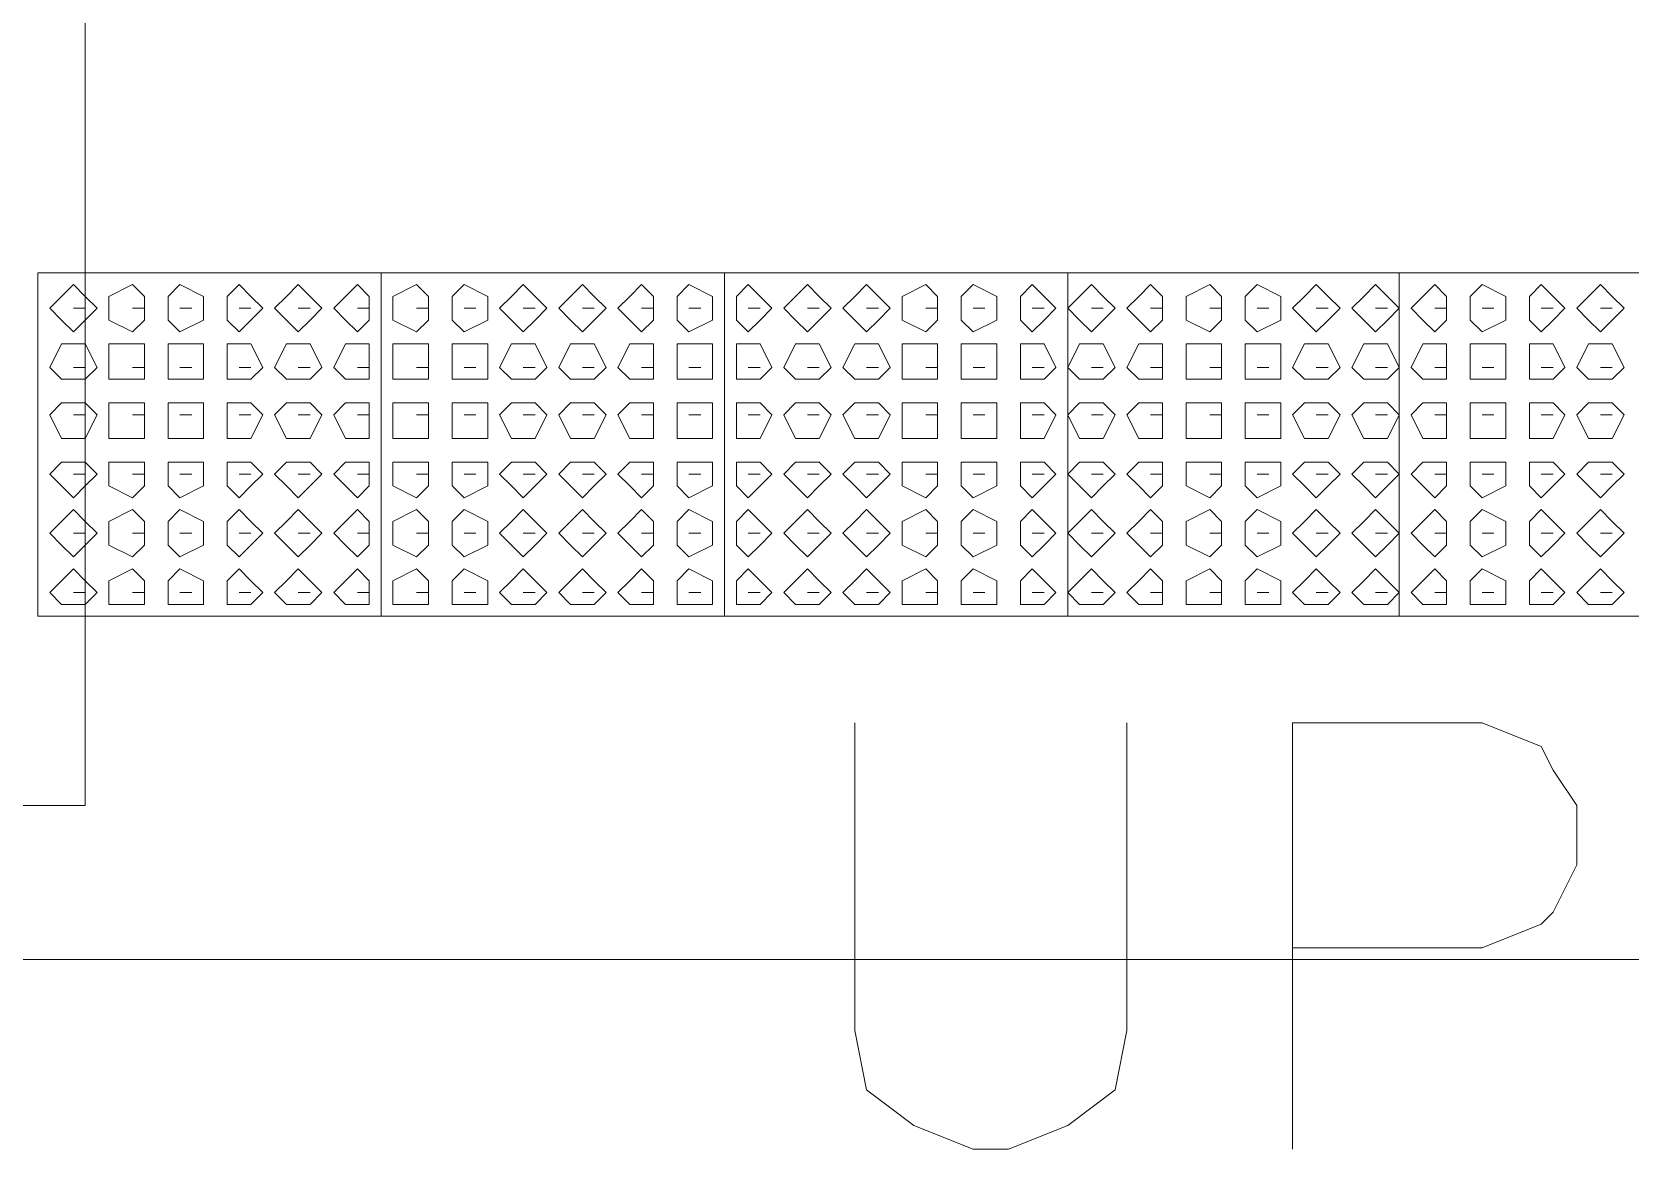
# Model space of a CAD drawing. Header units: millimetres. Extents: x -750 to 104995, y 68 to 66109.
# Drawn here: x 68102 to 69512, y 30425 to 31411 of the extents above; entities that cross this region are included whole.
import ezdxf

# ---------------------------------------------------------------- set-up
doc = ezdxf.new("R2010")
doc.units = ezdxf.units.MM
doc.layers.add('PDF_형상', color=7, linetype='Continuous')

msp = doc.modelspace()

# ---------------------------------------------------------------- linework, layer by layer
at = {"layer": 'PDF_형상', "lineweight": 5}
for points in [[(67845.7, 35054.6), (68148.7, 35054.6), (68148.7, 30728.3), (67845.7, 30728.3)], [(68159.2, 31167.2), (68148.7, 31177.6), (68138.3, 31188.1), (68127.8, 31177.6), (68117.4, 31167.2), (68127.8, 31156.7), (68138.3, 31146.3), (68148.7, 31156.7)], [(68201, 31167.2), (68201, 31177.6), (68190.5, 31188.1), (68169.6, 31177.6), (68169.6, 31167.2), (68169.6, 31156.7), (68190.5, 31146.3), (68201, 31156.7)], [(68253.2, 31167.2), (68253.2, 31177.6), (68232.3, 31188.1), (68221.9, 31177.6), (68221.9, 31167.2), (68221.9, 31156.7), (68232.3, 31146.3), (68253.2, 31156.7)], [(68305.5, 31167.2), (68295, 31177.6), (68284.6, 31188.1), (68274.1, 31177.6), (68274.1, 31167.2), (68274.1, 31156.7), (68284.6, 31146.3), (68295, 31156.7)], [(68357.7, 31167.2), (68347.3, 31177.6), (68336.8, 31188.1), (68326.4, 31177.6), (68315.9, 31167.2), (68326.4, 31156.7), (68336.8, 31146.3), (68347.3, 31156.7)], [(68399.5, 31167.2), (68399.5, 31177.6), (68389.1, 31188.1), (68378.6, 31177.6), (68368.2, 31167.2), (68378.6, 31156.7), (68389.1, 31146.3), (68399.5, 31156.7)], [(68451.8, 31167.2), (68451.8, 31177.6), (68441.3, 31188.1), (68420.4, 31177.6), (68420.4, 31167.2), (68420.4, 31156.7), (68441.3, 31146.3), (68451.8, 31156.7)], [(68504, 31167.2), (68504, 31177.6), (68483.1, 31188.1), (68472.7, 31177.6), (68472.7, 31167.2), (68472.7, 31156.7), (68483.1, 31146.3), (68504, 31156.7)], [(68556.3, 31167.2), (68545.8, 31177.6), (68535.4, 31188.1), (68524.9, 31177.6), (68514.5, 31167.2), (68524.9, 31156.7), (68535.4, 31146.3), (68545.8, 31156.7)], [(68608.5, 31167.2), (68598.1, 31177.6), (68587.6, 31188.1), (68577.2, 31177.6), (68566.7, 31167.2), (68577.2, 31156.7), (68587.6, 31146.3), (68598.1, 31156.7)], [(68650.3, 31167.2), (68650.3, 31177.6), (68639.9, 31188.1), (68629.4, 31177.6), (68619, 31167.2), (68629.4, 31156.7), (68639.9, 31146.3), (68650.3, 31156.7)], [(68702.6, 31167.2), (68702.6, 31177.6), (68681.7, 31188.1), (68671.2, 31177.6), (68671.2, 31167.2), (68671.2, 31156.7), (68681.7, 31146.3), (68702.6, 31156.7)], [(68754.8, 31167.2), (68744.4, 31177.6), (68733.9, 31188.1), (68723.5, 31177.6), (68723.5, 31167.2), (68723.5, 31156.7), (68733.9, 31146.3), (68744.4, 31156.7)], [(68807.1, 31167.2), (68796.6, 31177.6), (68786.2, 31188.1), (68775.7, 31177.6), (68765.3, 31167.2), (68775.7, 31156.7), (68786.2, 31146.3), (68796.6, 31156.7)], [(68859.3, 31167.2), (68848.9, 31177.6), (68838.4, 31188.1), (68828, 31177.6), (68817.5, 31167.2), (68828, 31156.7), (68838.4, 31146.3), (68848.9, 31156.7)], [(68901.1, 31167.2), (68901.1, 31177.6), (68890.7, 31188.1), (68869.8, 31177.6), (68869.8, 31167.2), (68869.8, 31156.7), (68890.7, 31146.3), (68901.1, 31156.7)], [(68953.4, 31167.2), (68953.4, 31177.6), (68932.5, 31188.1), (68922, 31177.6), (68922, 31167.2), (68922, 31156.7), (68932.5, 31146.3), (68953.4, 31156.7)], [(69005.6, 31167.2), (68995.2, 31177.6), (68984.7, 31188.1), (68974.3, 31177.6), (68974.3, 31167.2), (68974.3, 31156.7), (68984.7, 31146.3), (68995.2, 31156.7)], [(69057.9, 31167.2), (69047.4, 31177.6), (69037, 31188.1), (69026.5, 31177.6), (69016.1, 31167.2), (69026.5, 31156.7), (69037, 31146.3), (69047.4, 31156.7)], [(69099.7, 31167.2), (69099.7, 31177.6), (69089.2, 31188.1), (69078.8, 31177.6), (69068.3, 31167.2), (69078.8, 31156.7), (69089.2, 31146.3), (69099.7, 31156.7)], [(69151.9, 31167.2), (69151.9, 31177.6), (69141.5, 31188.1), (69120.6, 31177.6), (69120.6, 31167.2), (69120.6, 31156.7), (69141.5, 31146.3), (69151.9, 31156.7)], [(69204.2, 31167.2), (69204.2, 31177.6), (69183.3, 31188.1), (69172.8, 31177.6), (69172.8, 31167.2), (69172.8, 31156.7), (69183.3, 31146.3), (69204.2, 31156.7)], [(69256.4, 31167.2), (69246, 31177.6), (69235.5, 31188.1), (69225.1, 31177.6), (69214.6, 31167.2), (69225.1, 31156.7), (69235.5, 31146.3), (69246, 31156.7)], [(69308.7, 31167.2), (69298.2, 31177.6), (69287.8, 31188.1), (69277.3, 31177.6), (69266.9, 31167.2), (69277.3, 31156.7), (69287.8, 31146.3), (69298.2, 31156.7)], [(69350.5, 31167.2), (69350.5, 31177.6), (69340, 31188.1), (69329.6, 31177.6), (69319.1, 31167.2), (69329.6, 31156.7), (69340, 31146.3), (69350.5, 31156.7)], [(69402.7, 31167.2), (69402.7, 31177.6), (69381.8, 31188.1), (69371.4, 31177.6), (69371.4, 31167.2), (69371.4, 31156.7), (69381.8, 31146.3), (69402.7, 31156.7)], [(69455, 31167.2), (69444.5, 31177.6), (69434.1, 31188.1), (69423.6, 31177.6), (69423.6, 31167.2), (69423.6, 31156.7), (69434.1, 31146.3), (69444.5, 31156.7)], [(69507.2, 31167.2), (69496.8, 31177.6), (69486.3, 31188.1), (69475.9, 31177.6), (69465.4, 31167.2), (69475.9, 31156.7), (69486.3, 31146.3), (69496.8, 31156.7)], [(68159.2, 31114.9), (68148.7, 31135.8), (68138.3, 31135.8), (68127.8, 31135.8), (68117.4, 31114.9), (68127.8, 31104.5), (68138.3, 31104.5), (68148.7, 31104.5)], [(68201, 31114.9), (68201, 31135.8), (68190.5, 31135.8), (68169.6, 31135.8), (68169.6, 31114.9), (68169.6, 31104.5), (68190.5, 31104.5), (68201, 31104.5)], [(68253.2, 31114.9), (68253.2, 31135.8), (68232.3, 31135.8), (68221.9, 31135.8), (68221.9, 31114.9), (68221.9, 31104.5), (68232.3, 31104.5), (68253.2, 31104.5)], [(68305.5, 31114.9), (68295, 31135.8), (68284.6, 31135.8), (68274.1, 31135.8), (68274.1, 31114.9), (68274.1, 31104.5), (68284.6, 31104.5), (68295, 31104.5)], [(68357.7, 31114.9), (68347.3, 31135.8), (68336.8, 31135.8), (68326.4, 31135.8), (68315.9, 31114.9), (68326.4, 31104.5), (68336.8, 31104.5), (68347.3, 31104.5)], [(68399.5, 31114.9), (68399.5, 31135.8), (68389.1, 31135.8), (68378.6, 31135.8), (68368.2, 31114.9), (68378.6, 31104.5), (68389.1, 31104.5), (68399.5, 31104.5)], [(68451.8, 31114.9), (68451.8, 31135.8), (68441.3, 31135.8), (68420.4, 31135.8), (68420.4, 31114.9), (68420.4, 31104.5), (68441.3, 31104.5), (68451.8, 31104.5)], [(68504, 31114.9), (68504, 31135.8), (68483.1, 31135.8), (68472.7, 31135.8), (68472.7, 31114.9), (68472.7, 31104.5), (68483.1, 31104.5), (68504, 31104.5)], [(68556.3, 31114.9), (68545.8, 31135.8), (68535.4, 31135.8), (68524.9, 31135.8), (68514.5, 31114.9), (68524.9, 31104.5), (68535.4, 31104.5), (68545.8, 31104.5)], [(68608.5, 31114.9), (68598.1, 31135.8), (68587.6, 31135.8), (68577.2, 31135.8), (68566.7, 31114.9), (68577.2, 31104.5), (68587.6, 31104.5), (68598.1, 31104.5)], [(68650.3, 31114.9), (68650.3, 31135.8), (68639.9, 31135.8), (68629.4, 31135.8), (68619, 31114.9), (68629.4, 31104.5), (68639.9, 31104.5), (68650.3, 31104.5)], [(68702.6, 31114.9), (68702.6, 31135.8), (68681.7, 31135.8), (68671.2, 31135.8), (68671.2, 31114.9), (68671.2, 31104.5), (68681.7, 31104.5), (68702.6, 31104.5)], [(68754.8, 31114.9), (68744.4, 31135.8), (68733.9, 31135.8), (68723.5, 31135.8), (68723.5, 31114.9), (68723.5, 31104.5), (68733.9, 31104.5), (68744.4, 31104.5)], [(68807.1, 31114.9), (68796.6, 31135.8), (68786.2, 31135.8), (68775.7, 31135.8), (68765.3, 31114.9), (68775.7, 31104.5), (68786.2, 31104.5), (68796.6, 31104.5)], [(68859.3, 31114.9), (68848.9, 31135.8), (68838.4, 31135.8), (68828, 31135.8), (68817.5, 31114.9), (68828, 31104.5), (68838.4, 31104.5), (68848.9, 31104.5)], [(68901.1, 31114.9), (68901.1, 31135.8), (68890.7, 31135.8), (68869.8, 31135.8), (68869.8, 31114.9), (68869.8, 31104.5), (68890.7, 31104.5), (68901.1, 31104.5)], [(68953.4, 31114.9), (68953.4, 31135.8), (68932.5, 31135.8), (68922, 31135.8), (68922, 31114.9), (68922, 31104.5), (68932.5, 31104.5), (68953.4, 31104.5)], [(69005.6, 31114.9), (68995.2, 31135.8), (68984.7, 31135.8), (68974.3, 31135.8), (68974.3, 31114.9), (68974.3, 31104.5), (68984.7, 31104.5), (68995.2, 31104.5)], [(69057.9, 31114.9), (69047.4, 31135.8), (69037, 31135.8), (69026.5, 31135.8), (69016.1, 31114.9), (69026.5, 31104.5), (69037, 31104.5), (69047.4, 31104.5)], [(69099.7, 31114.9), (69099.7, 31135.8), (69089.2, 31135.8), (69078.8, 31135.8), (69068.3, 31114.9), (69078.8, 31104.5), (69089.2, 31104.5), (69099.7, 31104.5)], [(69151.9, 31114.9), (69151.9, 31135.8), (69141.5, 31135.8), (69120.6, 31135.8), (69120.6, 31114.9), (69120.6, 31104.5), (69141.5, 31104.5), (69151.9, 31104.5)], [(69204.2, 31114.9), (69204.2, 31135.8), (69183.3, 31135.8), (69172.8, 31135.8), (69172.8, 31114.9), (69172.8, 31104.5), (69183.3, 31104.5), (69204.2, 31104.5)], [(69256.4, 31114.9), (69246, 31135.8), (69235.5, 31135.8), (69225.1, 31135.8), (69214.6, 31114.9), (69225.1, 31104.5), (69235.5, 31104.5), (69246, 31104.5)], [(69308.7, 31114.9), (69298.2, 31135.8), (69287.8, 31135.8), (69277.3, 31135.8), (69266.9, 31114.9), (69277.3, 31104.5), (69287.8, 31104.5), (69298.2, 31104.5)], [(69350.5, 31114.9), (69350.5, 31135.8), (69340, 31135.8), (69329.6, 31135.8), (69319.1, 31114.9), (69329.6, 31104.5), (69340, 31104.5), (69350.5, 31104.5)], [(69402.7, 31114.9), (69402.7, 31135.8), (69381.8, 31135.8), (69371.4, 31135.8), (69371.4, 31114.9), (69371.4, 31104.5), (69381.8, 31104.5), (69402.7, 31104.5)], [(69455, 31114.9), (69444.5, 31135.8), (69434.1, 31135.8), (69423.6, 31135.8), (69423.6, 31114.9), (69423.6, 31104.5), (69434.1, 31104.5), (69444.5, 31104.5)], [(69507.2, 31114.9), (69496.8, 31135.8), (69486.3, 31135.8), (69475.9, 31135.8), (69465.4, 31114.9), (69475.9, 31104.5), (69486.3, 31104.5), (69496.8, 31104.5)], [(68159.2, 31073.1), (68148.7, 31083.6), (68138.3, 31083.6), (68127.8, 31083.6), (68117.4, 31073.1), (68127.8, 31052.2), (68138.3, 31052.2), (68148.7, 31052.2)], [(68201, 31073.1), (68201, 31083.6), (68190.5, 31083.6), (68169.6, 31083.6), (68169.6, 31073.1), (68169.6, 31052.2), (68190.5, 31052.2), (68201, 31052.2)], [(68253.2, 31073.1), (68253.2, 31083.6), (68232.3, 31083.6), (68221.9, 31083.6), (68221.9, 31073.1), (68221.9, 31052.2), (68232.3, 31052.2), (68253.2, 31052.2)], [(68305.5, 31073.1), (68295, 31083.6), (68284.6, 31083.6), (68274.1, 31083.6), (68274.1, 31073.1), (68274.1, 31052.2), (68284.6, 31052.2), (68295, 31052.2)], [(68357.7, 31073.1), (68347.3, 31083.6), (68336.8, 31083.6), (68326.4, 31083.6), (68315.9, 31073.1), (68326.4, 31052.2), (68336.8, 31052.2), (68347.3, 31052.2)], [(68399.5, 31073.1), (68399.5, 31083.6), (68389.1, 31083.6), (68378.6, 31083.6), (68368.2, 31073.1), (68378.6, 31052.2), (68389.1, 31052.2), (68399.5, 31052.2)], [(68451.8, 31073.1), (68451.8, 31083.6), (68441.3, 31083.6), (68420.4, 31083.6), (68420.4, 31073.1), (68420.4, 31052.2), (68441.3, 31052.2), (68451.8, 31052.2)], [(68504, 31073.1), (68504, 31083.6), (68483.1, 31083.6), (68472.7, 31083.6), (68472.7, 31073.1), (68472.7, 31052.2), (68483.1, 31052.2), (68504, 31052.2)], [(68556.3, 31073.1), (68545.8, 31083.6), (68535.4, 31083.6), (68524.9, 31083.6), (68514.5, 31073.1), (68524.9, 31052.2), (68535.4, 31052.2), (68545.8, 31052.2)], [(68608.5, 31073.1), (68598.1, 31083.6), (68587.6, 31083.6), (68577.2, 31083.6), (68566.7, 31073.1), (68577.2, 31052.2), (68587.6, 31052.2), (68598.1, 31052.2)], [(68650.3, 31073.1), (68650.3, 31083.6), (68639.9, 31083.6), (68629.4, 31083.6), (68619, 31073.1), (68629.4, 31052.2), (68639.9, 31052.2), (68650.3, 31052.2)], [(68702.6, 31073.1), (68702.6, 31083.6), (68681.7, 31083.6), (68671.2, 31083.6), (68671.2, 31073.1), (68671.2, 31052.2), (68681.7, 31052.2), (68702.6, 31052.2)], [(68754.8, 31073.1), (68744.4, 31083.6), (68733.9, 31083.6), (68723.5, 31083.6), (68723.5, 31073.1), (68723.5, 31052.2), (68733.9, 31052.2), (68744.4, 31052.2)], [(68807.1, 31073.1), (68796.6, 31083.6), (68786.2, 31083.6), (68775.7, 31083.6), (68765.3, 31073.1), (68775.7, 31052.2), (68786.2, 31052.2), (68796.6, 31052.2)], [(68859.3, 31073.1), (68848.9, 31083.6), (68838.4, 31083.6), (68828, 31083.6), (68817.5, 31073.1), (68828, 31052.2), (68838.4, 31052.2), (68848.9, 31052.2)], [(68901.1, 31073.1), (68901.1, 31083.6), (68890.7, 31083.6), (68869.8, 31083.6), (68869.8, 31073.1), (68869.8, 31052.2), (68890.7, 31052.2), (68901.1, 31052.2)], [(68953.4, 31073.1), (68953.4, 31083.6), (68932.5, 31083.6), (68922, 31083.6), (68922, 31073.1), (68922, 31052.2), (68932.5, 31052.2), (68953.4, 31052.2)], [(69005.6, 31073.1), (68995.2, 31083.6), (68984.7, 31083.6), (68974.3, 31083.6), (68974.3, 31073.1), (68974.3, 31052.2), (68984.7, 31052.2), (68995.2, 31052.2)], [(69057.9, 31073.1), (69047.4, 31083.6), (69037, 31083.6), (69026.5, 31083.6), (69016.1, 31073.1), (69026.5, 31052.2), (69037, 31052.2), (69047.4, 31052.2)], [(69099.7, 31073.1), (69099.7, 31083.6), (69089.2, 31083.6), (69078.8, 31083.6), (69068.3, 31073.1), (69078.8, 31052.2), (69089.2, 31052.2), (69099.7, 31052.2)], [(69151.9, 31073.1), (69151.9, 31083.6), (69141.5, 31083.6), (69120.6, 31083.6), (69120.6, 31073.1), (69120.6, 31052.2), (69141.5, 31052.2), (69151.9, 31052.2)], [(69204.2, 31073.1), (69204.2, 31083.6), (69183.3, 31083.6), (69172.8, 31083.6), (69172.8, 31073.1), (69172.8, 31052.2), (69183.3, 31052.2), (69204.2, 31052.2)], [(69256.4, 31073.1), (69246, 31083.6), (69235.5, 31083.6), (69225.1, 31083.6), (69214.6, 31073.1), (69225.1, 31052.2), (69235.5, 31052.2), (69246, 31052.2)], [(69308.7, 31073.1), (69298.2, 31083.6), (69287.8, 31083.6), (69277.3, 31083.6), (69266.9, 31073.1), (69277.3, 31052.2), (69287.8, 31052.2), (69298.2, 31052.2)], [(69350.5, 31073.1), (69350.5, 31083.6), (69340, 31083.6), (69329.6, 31083.6), (69319.1, 31073.1), (69329.6, 31052.2), (69340, 31052.2), (69350.5, 31052.2)], [(69402.7, 31073.1), (69402.7, 31083.6), (69381.8, 31083.6), (69371.4, 31083.6), (69371.4, 31073.1), (69371.4, 31052.2), (69381.8, 31052.2), (69402.7, 31052.2)], [(69455, 31073.1), (69444.5, 31083.6), (69434.1, 31083.6), (69423.6, 31083.6), (69423.6, 31073.1), (69423.6, 31052.2), (69434.1, 31052.2), (69444.5, 31052.2)], [(69507.2, 31073.1), (69496.8, 31083.6), (69486.3, 31083.6), (69475.9, 31083.6), (69465.4, 31073.1), (69475.9, 31052.2), (69486.3, 31052.2), (69496.8, 31052.2)], [(68159.2, 31020.9), (68148.7, 31031.3), (68138.3, 31031.3), (68127.8, 31031.3), (68117.4, 31020.9), (68127.8, 31010.4), (68138.3, 31000), (68148.7, 31010.4)], [(68201, 31020.9), (68201, 31031.3), (68190.5, 31031.3), (68169.6, 31031.3), (68169.6, 31020.9), (68169.6, 31010.4), (68190.5, 31000), (68201, 31010.4)], [(68253.2, 31020.9), (68253.2, 31031.3), (68232.3, 31031.3), (68221.9, 31031.3), (68221.9, 31020.9), (68221.9, 31010.4), (68232.3, 31000), (68253.2, 31010.4)], [(68305.5, 31020.9), (68295, 31031.3), (68284.6, 31031.3), (68274.1, 31031.3), (68274.1, 31020.9), (68274.1, 31010.4), (68284.6, 31000), (68295, 31010.4)], [(68357.7, 31020.9), (68347.3, 31031.3), (68336.8, 31031.3), (68326.4, 31031.3), (68315.9, 31020.9), (68326.4, 31010.4), (68336.8, 31000), (68347.3, 31010.4)], [(68399.5, 31020.9), (68399.5, 31031.3), (68389.1, 31031.3), (68378.6, 31031.3), (68368.2, 31020.9), (68378.6, 31010.4), (68389.1, 31000), (68399.5, 31010.4)], [(68451.8, 31020.9), (68451.8, 31031.3), (68441.3, 31031.3), (68420.4, 31031.3), (68420.4, 31020.9), (68420.4, 31010.4), (68441.3, 31000), (68451.8, 31010.4)], [(68504, 31020.9), (68504, 31031.3), (68483.1, 31031.3), (68472.7, 31031.3), (68472.7, 31020.9), (68472.7, 31010.4), (68483.1, 31000), (68504, 31010.4)], [(68556.3, 31020.9), (68545.8, 31031.3), (68535.4, 31031.3), (68524.9, 31031.3), (68514.5, 31020.9), (68524.9, 31010.4), (68535.4, 31000), (68545.8, 31010.4)], [(68608.5, 31020.9), (68598.1, 31031.3), (68587.6, 31031.3), (68577.2, 31031.3), (68566.7, 31020.9), (68577.2, 31010.4), (68587.6, 31000), (68598.1, 31010.4)], [(68650.3, 31020.9), (68650.3, 31031.3), (68639.9, 31031.3), (68629.4, 31031.3), (68619, 31020.9), (68629.4, 31010.4), (68639.9, 31000), (68650.3, 31010.4)], [(68702.6, 31020.9), (68702.6, 31031.3), (68681.7, 31031.3), (68671.2, 31031.3), (68671.2, 31020.9), (68671.2, 31010.4), (68681.7, 31000), (68702.6, 31010.4)], [(68754.8, 31020.9), (68744.4, 31031.3), (68733.9, 31031.3), (68723.5, 31031.3), (68723.5, 31020.9), (68723.5, 31010.4), (68733.9, 31000), (68744.4, 31010.4)], [(68807.1, 31020.9), (68796.6, 31031.3), (68786.2, 31031.3), (68775.7, 31031.3), (68765.3, 31020.9), (68775.7, 31010.4), (68786.2, 31000), (68796.6, 31010.4)], [(68859.3, 31020.9), (68848.9, 31031.3), (68838.4, 31031.3), (68828, 31031.3), (68817.5, 31020.9), (68828, 31010.4), (68838.4, 31000), (68848.9, 31010.4)], [(68901.1, 31020.9), (68901.1, 31031.3), (68890.7, 31031.3), (68869.8, 31031.3), (68869.8, 31020.9), (68869.8, 31010.4), (68890.7, 31000), (68901.1, 31010.4)], [(68953.4, 31020.9), (68953.4, 31031.3), (68932.5, 31031.3), (68922, 31031.3), (68922, 31020.9), (68922, 31010.4), (68932.5, 31000), (68953.4, 31010.4)], [(69005.6, 31020.9), (68995.2, 31031.3), (68984.7, 31031.3), (68974.3, 31031.3), (68974.3, 31020.9), (68974.3, 31010.4), (68984.7, 31000), (68995.2, 31010.4)], [(69057.9, 31020.9), (69047.4, 31031.3), (69037, 31031.3), (69026.5, 31031.3), (69016.1, 31020.9), (69026.5, 31010.4), (69037, 31000), (69047.4, 31010.4)], [(69099.7, 31020.9), (69099.7, 31031.3), (69089.2, 31031.3), (69078.8, 31031.3), (69068.3, 31020.9), (69078.8, 31010.4), (69089.2, 31000), (69099.7, 31010.4)], [(69151.9, 31020.9), (69151.9, 31031.3), (69141.5, 31031.3), (69120.6, 31031.3), (69120.6, 31020.9), (69120.6, 31010.4), (69141.5, 31000), (69151.9, 31010.4)], [(69204.2, 31020.9), (69204.2, 31031.3), (69183.3, 31031.3), (69172.8, 31031.3), (69172.8, 31020.9), (69172.8, 31010.4), (69183.3, 31000), (69204.2, 31010.4)], [(69256.4, 31020.9), (69246, 31031.3), (69235.5, 31031.3), (69225.1, 31031.3), (69214.6, 31020.9), (69225.1, 31010.4), (69235.5, 31000), (69246, 31010.4)], [(69308.7, 31020.9), (69298.2, 31031.3), (69287.8, 31031.3), (69277.3, 31031.3), (69266.9, 31020.9), (69277.3, 31010.4), (69287.8, 31000), (69298.2, 31010.4)], [(69350.5, 31020.9), (69350.5, 31031.3), (69340, 31031.3), (69329.6, 31031.3), (69319.1, 31020.9), (69329.6, 31010.4), (69340, 31000), (69350.5, 31010.4)], [(69402.7, 31020.9), (69402.7, 31031.3), (69381.8, 31031.3), (69371.4, 31031.3), (69371.4, 31020.9), (69371.4, 31010.4), (69381.8, 31000), (69402.7, 31010.4)], [(69455, 31020.9), (69444.5, 31031.3), (69434.1, 31031.3), (69423.6, 31031.3), (69423.6, 31020.9), (69423.6, 31010.4), (69434.1, 31000), (69444.5, 31010.4)], [(69507.2, 31020.9), (69496.8, 31031.3), (69486.3, 31031.3), (69475.9, 31031.3), (69465.4, 31020.9), (69475.9, 31010.4), (69486.3, 31000), (69496.8, 31010.4)], [(68159.2, 30968.6), (68148.7, 30979.1), (68138.3, 30989.5), (68127.8, 30979.1), (68117.4, 30968.6), (68127.8, 30958.2), (68138.3, 30947.7), (68148.7, 30958.2)], [(68201, 30968.6), (68201, 30979.1), (68190.5, 30989.5), (68169.6, 30979.1), (68169.6, 30968.6), (68169.6, 30958.2), (68190.5, 30947.7), (68201, 30958.2)], [(68253.2, 30968.6), (68253.2, 30979.1), (68232.3, 30989.5), (68221.9, 30979.1), (68221.9, 30968.6), (68221.9, 30958.2), (68232.3, 30947.7), (68253.2, 30958.2)], [(68305.5, 30968.6), (68295, 30979.1), (68284.6, 30989.5), (68274.1, 30979.1), (68274.1, 30968.6), (68274.1, 30958.2), (68284.6, 30947.7), (68295, 30958.2)], [(68357.7, 30968.6), (68347.3, 30979.1), (68336.8, 30989.5), (68326.4, 30979.1), (68315.9, 30968.6), (68326.4, 30958.2), (68336.8, 30947.7), (68347.3, 30958.2)], [(68399.5, 30968.6), (68399.5, 30979.1), (68389.1, 30989.5), (68378.6, 30979.1), (68368.2, 30968.6), (68378.6, 30958.2), (68389.1, 30947.7), (68399.5, 30958.2)], [(68451.8, 30968.6), (68451.8, 30979.1), (68441.3, 30989.5), (68420.4, 30979.1), (68420.4, 30968.6), (68420.4, 30958.2), (68441.3, 30947.7), (68451.8, 30958.2)], [(68504, 30968.6), (68504, 30979.1), (68483.1, 30989.5), (68472.7, 30979.1), (68472.7, 30968.6), (68472.7, 30958.2), (68483.1, 30947.7), (68504, 30958.2)], [(68556.3, 30968.6), (68545.8, 30979.1), (68535.4, 30989.5), (68524.9, 30979.1), (68514.5, 30968.6), (68524.9, 30958.2), (68535.4, 30947.7), (68545.8, 30958.2)], [(68608.5, 30968.6), (68598.1, 30979.1), (68587.6, 30989.5), (68577.2, 30979.1), (68566.7, 30968.6), (68577.2, 30958.2), (68587.6, 30947.7), (68598.1, 30958.2)], [(68650.3, 30968.6), (68650.3, 30979.1), (68639.9, 30989.5), (68629.4, 30979.1), (68619, 30968.6), (68629.4, 30958.2), (68639.9, 30947.7), (68650.3, 30958.2)], [(68702.6, 30968.6), (68702.6, 30979.1), (68681.7, 30989.5), (68671.2, 30979.1), (68671.2, 30968.6), (68671.2, 30958.2), (68681.7, 30947.7), (68702.6, 30958.2)], [(68754.8, 30968.6), (68744.4, 30979.1), (68733.9, 30989.5), (68723.5, 30979.1), (68723.5, 30968.6), (68723.5, 30958.2), (68733.9, 30947.7), (68744.4, 30958.2)], [(68807.1, 30968.6), (68796.6, 30979.1), (68786.2, 30989.5), (68775.7, 30979.1), (68765.3, 30968.6), (68775.7, 30958.2), (68786.2, 30947.7), (68796.6, 30958.2)], [(68859.3, 30968.6), (68848.9, 30979.1), (68838.4, 30989.5), (68828, 30979.1), (68817.5, 30968.6), (68828, 30958.2), (68838.4, 30947.7), (68848.9, 30958.2)], [(68901.1, 30968.6), (68901.1, 30979.1), (68890.7, 30989.5), (68869.8, 30979.1), (68869.8, 30968.6), (68869.8, 30958.2), (68890.7, 30947.7), (68901.1, 30958.2)], [(68953.4, 30968.6), (68953.4, 30979.1), (68932.5, 30989.5), (68922, 30979.1), (68922, 30968.6), (68922, 30958.2), (68932.5, 30947.7), (68953.4, 30958.2)], [(69005.6, 30968.6), (68995.2, 30979.1), (68984.7, 30989.5), (68974.3, 30979.1), (68974.3, 30968.6), (68974.3, 30958.2), (68984.7, 30947.7), (68995.2, 30958.2)], [(69057.9, 30968.6), (69047.4, 30979.1), (69037, 30989.5), (69026.5, 30979.1), (69016.1, 30968.6), (69026.5, 30958.2), (69037, 30947.7), (69047.4, 30958.2)], [(69099.7, 30968.6), (69099.7, 30979.1), (69089.2, 30989.5), (69078.8, 30979.1), (69068.3, 30968.6), (69078.8, 30958.2), (69089.2, 30947.7), (69099.7, 30958.2)], [(69151.9, 30968.6), (69151.9, 30979.1), (69141.5, 30989.5), (69120.6, 30979.1), (69120.6, 30968.6), (69120.6, 30958.2), (69141.5, 30947.7), (69151.9, 30958.2)], [(69204.2, 30968.6), (69204.2, 30979.1), (69183.3, 30989.5), (69172.8, 30979.1), (69172.8, 30968.6), (69172.8, 30958.2), (69183.3, 30947.7), (69204.2, 30958.2)], [(69256.4, 30968.6), (69246, 30979.1), (69235.5, 30989.5), (69225.1, 30979.1), (69214.6, 30968.6), (69225.1, 30958.2), (69235.5, 30947.7), (69246, 30958.2)], [(69308.7, 30968.6), (69298.2, 30979.1), (69287.8, 30989.5), (69277.3, 30979.1), (69266.9, 30968.6), (69277.3, 30958.2), (69287.8, 30947.7), (69298.2, 30958.2)], [(69350.5, 30968.6), (69350.5, 30979.1), (69340, 30989.5), (69329.6, 30979.1), (69319.1, 30968.6), (69329.6, 30958.2), (69340, 30947.7), (69350.5, 30958.2)], [(69402.7, 30968.6), (69402.7, 30979.1), (69381.8, 30989.5), (69371.4, 30979.1), (69371.4, 30968.6), (69371.4, 30958.2), (69381.8, 30947.7), (69402.7, 30958.2)], [(69455, 30968.6), (69444.5, 30979.1), (69434.1, 30989.5), (69423.6, 30979.1), (69423.6, 30968.6), (69423.6, 30958.2), (69434.1, 30947.7), (69444.5, 30958.2)], [(69507.2, 30968.6), (69496.8, 30979.1), (69486.3, 30989.5), (69475.9, 30979.1), (69465.4, 30968.6), (69475.9, 30958.2), (69486.3, 30947.7), (69496.8, 30958.2)], [(68159.2, 30916.4), (68148.7, 30926.8), (68138.3, 30937.3), (68127.8, 30926.8), (68117.4, 30916.4), (68127.8, 30905.9), (68138.3, 30905.9), (68148.7, 30905.9)], [(68201, 30916.4), (68201, 30926.8), (68190.5, 30937.3), (68169.6, 30926.8), (68169.6, 30916.4), (68169.6, 30905.9), (68190.5, 30905.9), (68201, 30905.9)], [(68253.2, 30916.4), (68253.2, 30926.8), (68232.3, 30937.3), (68221.9, 30926.8), (68221.9, 30916.4), (68221.9, 30905.9), (68232.3, 30905.9), (68253.2, 30905.9)], [(68305.5, 30916.4), (68295, 30926.8), (68284.6, 30937.3), (68274.1, 30926.8), (68274.1, 30916.4), (68274.1, 30905.9), (68284.6, 30905.9), (68295, 30905.9)], [(68357.7, 30916.4), (68347.3, 30926.8), (68336.8, 30937.3), (68326.4, 30926.8), (68315.9, 30916.4), (68326.4, 30905.9), (68336.8, 30905.9), (68347.3, 30905.9)], [(68399.5, 30916.4), (68399.5, 30926.8), (68389.1, 30937.3), (68378.6, 30926.8), (68368.2, 30916.4), (68378.6, 30905.9), (68389.1, 30905.9), (68399.5, 30905.9)], [(68451.8, 30916.4), (68451.8, 30926.8), (68441.3, 30937.3), (68420.4, 30926.8), (68420.4, 30916.4), (68420.4, 30905.9), (68441.3, 30905.9), (68451.8, 30905.9)], [(68504, 30916.4), (68504, 30926.8), (68483.1, 30937.3), (68472.7, 30926.8), (68472.7, 30916.4), (68472.7, 30905.9), (68483.1, 30905.9), (68504, 30905.9)], [(68556.3, 30916.4), (68545.8, 30926.8), (68535.4, 30937.3), (68524.9, 30926.8), (68514.5, 30916.4), (68524.9, 30905.9), (68535.4, 30905.9), (68545.8, 30905.9)], [(68608.5, 30916.4), (68598.1, 30926.8), (68587.6, 30937.3), (68577.2, 30926.8), (68566.7, 30916.4), (68577.2, 30905.9), (68587.6, 30905.9), (68598.1, 30905.9)], [(68650.3, 30916.4), (68650.3, 30926.8), (68639.9, 30937.3), (68629.4, 30926.8), (68619, 30916.4), (68629.4, 30905.9), (68639.9, 30905.9), (68650.3, 30905.9)], [(68702.6, 30916.4), (68702.6, 30926.8), (68681.7, 30937.3), (68671.2, 30926.8), (68671.2, 30916.4), (68671.2, 30905.9), (68681.7, 30905.9), (68702.6, 30905.9)], [(68754.8, 30916.4), (68744.4, 30926.8), (68733.9, 30937.3), (68723.5, 30926.8), (68723.5, 30916.4), (68723.5, 30905.9), (68733.9, 30905.9), (68744.4, 30905.9)], [(68807.1, 30916.4), (68796.6, 30926.8), (68786.2, 30937.3), (68775.7, 30926.8), (68765.3, 30916.4), (68775.7, 30905.9), (68786.2, 30905.9), (68796.6, 30905.9)], [(68859.3, 30916.4), (68848.9, 30926.8), (68838.4, 30937.3), (68828, 30926.8), (68817.5, 30916.4), (68828, 30905.9), (68838.4, 30905.9), (68848.9, 30905.9)], [(68901.1, 30916.4), (68901.1, 30926.8), (68890.7, 30937.3), (68869.8, 30926.8), (68869.8, 30916.4), (68869.8, 30905.9), (68890.7, 30905.9), (68901.1, 30905.9)], [(68953.4, 30916.4), (68953.4, 30926.8), (68932.5, 30937.3), (68922, 30926.8), (68922, 30916.4), (68922, 30905.9), (68932.5, 30905.9), (68953.4, 30905.9)], [(69005.6, 30916.4), (68995.2, 30926.8), (68984.7, 30937.3), (68974.3, 30926.8), (68974.3, 30916.4), (68974.3, 30905.9), (68984.7, 30905.9), (68995.2, 30905.9)], [(69057.9, 30916.4), (69047.4, 30926.8), (69037, 30937.3), (69026.5, 30926.8), (69016.1, 30916.4), (69026.5, 30905.9), (69037, 30905.9), (69047.4, 30905.9)], [(69099.7, 30916.4), (69099.7, 30926.8), (69089.2, 30937.3), (69078.8, 30926.8), (69068.3, 30916.4), (69078.8, 30905.9), (69089.2, 30905.9), (69099.7, 30905.9)], [(69151.9, 30916.4), (69151.9, 30926.8), (69141.5, 30937.3), (69120.6, 30926.8), (69120.6, 30916.4), (69120.6, 30905.9), (69141.5, 30905.9), (69151.9, 30905.9)], [(69204.2, 30916.4), (69204.2, 30926.8), (69183.3, 30937.3), (69172.8, 30926.8), (69172.8, 30916.4), (69172.8, 30905.9), (69183.3, 30905.9), (69204.2, 30905.9)], [(69256.4, 30916.4), (69246, 30926.8), (69235.5, 30937.3), (69225.1, 30926.8), (69214.6, 30916.4), (69225.1, 30905.9), (69235.5, 30905.9), (69246, 30905.9)], [(69308.7, 30916.4), (69298.2, 30926.8), (69287.8, 30937.3), (69277.3, 30926.8), (69266.9, 30916.4), (69277.3, 30905.9), (69287.8, 30905.9), (69298.2, 30905.9)], [(69350.5, 30916.4), (69350.5, 30926.8), (69340, 30937.3), (69329.6, 30926.8), (69319.1, 30916.4), (69329.6, 30905.9), (69340, 30905.9), (69350.5, 30905.9)], [(69402.7, 30916.4), (69402.7, 30926.8), (69381.8, 30937.3), (69371.4, 30926.8), (69371.4, 30916.4), (69371.4, 30905.9), (69381.8, 30905.9), (69402.7, 30905.9)], [(69455, 30916.4), (69444.5, 30926.8), (69434.1, 30937.3), (69423.6, 30926.8), (69423.6, 30916.4), (69423.6, 30905.9), (69434.1, 30905.9), (69444.5, 30905.9)], [(69507.2, 30916.4), (69496.8, 30926.8), (69486.3, 30937.3), (69475.9, 30926.8), (69465.4, 30916.4), (69475.9, 30905.9), (69486.3, 30905.9), (69496.8, 30905.9)]]:
    msp.add_lwpolyline(points, close=True, dxfattribs=at)
for points in [[(68713, 31198.5), (68410, 31198.5), (68106.9, 31198.5), (68106.9, 30895.5), (68410, 30895.5), (68713, 30895.5)], [(68410, 31198.5), (68410, 30895.5), (68410, 31198.5)], [(68410, 31198.5), (68410, 30895.5)], [(69016.1, 31198.5), (68713, 31198.5), (68713, 30895.5), (69016.1, 30895.5)], [(68713, 31198.5), (68713, 30895.5), (68713, 31198.5)], [(70207.4, 31198.5), (69914.8, 31198.5), (69611.7, 31198.5), (69308.7, 31198.5), (69016.1, 31198.5), (69016.1, 30895.5), (69308.7, 30895.5), (69611.7, 30895.5), (69914.8, 30895.5), (70207.4, 30895.5)], [(69016.1, 31198.5), (69016.1, 30895.5), (69016.1, 31198.5)], [(69308.7, 31198.5), (69308.7, 30895.5), (69308.7, 31198.5)], [(69308.7, 31198.5), (69308.7, 30895.5)], [(68138.3, 31167.2), (68148.7, 31167.2)], [(68190.5, 31167.2), (68201, 31167.2)], [(68232.3, 31167.2), (68242.8, 31167.2)], [(68284.6, 31167.2), (68295, 31167.2)], [(68336.8, 31167.2), (68347.3, 31167.2)], [(68389.1, 31167.2), (68399.5, 31167.2)], [(68441.3, 31167.2), (68451.8, 31167.2)], [(68483.1, 31167.2), (68493.6, 31167.2)], [(68535.4, 31167.2), (68545.8, 31167.2)], [(68587.6, 31167.2), (68598.1, 31167.2)], [(68639.9, 31167.2), (68650.3, 31167.2)], [(68681.7, 31167.2), (68692.1, 31167.2)], [(68733.9, 31167.2), (68744.4, 31167.2)], [(68786.2, 31167.2), (68796.6, 31167.2)], [(68838.4, 31167.2), (68848.9, 31167.2)], [(68890.7, 31167.2), (68901.1, 31167.2)], [(68932.5, 31167.2), (68942.9, 31167.2)], [(68984.7, 31167.2), (68995.2, 31167.2)], [(69037, 31167.2), (69047.4, 31167.2)], [(69089.2, 31167.2), (69099.7, 31167.2)], [(69141.5, 31167.2), (69151.9, 31167.2)], [(69183.3, 31167.2), (69193.7, 31167.2)], [(69235.5, 31167.2), (69246, 31167.2)], [(69287.8, 31167.2), (69298.2, 31167.2)], [(69340, 31167.2), (69350.5, 31167.2)], [(69381.8, 31167.2), (69392.3, 31167.2)], [(69434.1, 31167.2), (69444.5, 31167.2)], [(69486.3, 31167.2), (69496.8, 31167.2)], [(68138.3, 31114.9), (68148.7, 31114.9)], [(68190.5, 31114.9), (68201, 31114.9)], [(68232.3, 31114.9), (68242.8, 31114.9)], [(68284.6, 31114.9), (68295, 31114.9)], [(68336.8, 31114.9), (68347.3, 31114.9)], [(68389.1, 31114.9), (68399.5, 31114.9)], [(68441.3, 31114.9), (68451.8, 31114.9)], [(68483.1, 31114.9), (68493.6, 31114.9)], [(68535.4, 31114.9), (68545.8, 31114.9)], [(68587.6, 31114.9), (68598.1, 31114.9)], [(68639.9, 31114.9), (68650.3, 31114.9)], [(68681.7, 31114.9), (68692.1, 31114.9)], [(68733.9, 31114.9), (68744.4, 31114.9)], [(68786.2, 31114.9), (68796.6, 31114.9)], [(68838.4, 31114.9), (68848.9, 31114.9)], [(68890.7, 31114.9), (68901.1, 31114.9)], [(68932.5, 31114.9), (68942.9, 31114.9)], [(68984.7, 31114.9), (68995.2, 31114.9)], [(69037, 31114.9), (69047.4, 31114.9)], [(69089.2, 31114.9), (69099.7, 31114.9)], [(69141.5, 31114.9), (69151.9, 31114.9)], [(69183.3, 31114.9), (69193.7, 31114.9)], [(69235.5, 31114.9), (69246, 31114.9)], [(69287.8, 31114.9), (69298.2, 31114.9)], [(69340, 31114.9), (69350.5, 31114.9)], [(69381.8, 31114.9), (69392.3, 31114.9)], [(69434.1, 31114.9), (69444.5, 31114.9)], [(69486.3, 31114.9), (69496.8, 31114.9)], [(68138.3, 31073.1), (68148.7, 31073.1)], [(68190.5, 31073.1), (68201, 31073.1)], [(68232.3, 31073.1), (68242.8, 31073.1)], [(68284.6, 31073.1), (68295, 31073.1)], [(68336.8, 31073.1), (68347.3, 31073.1)], [(68389.1, 31073.1), (68399.5, 31073.1)], [(68441.3, 31073.1), (68451.8, 31073.1)], [(68483.1, 31073.1), (68493.6, 31073.1)], [(68535.4, 31073.1), (68545.8, 31073.1)], [(68587.6, 31073.1), (68598.1, 31073.1)], [(68639.9, 31073.1), (68650.3, 31073.1)], [(68681.7, 31073.1), (68692.1, 31073.1)], [(68733.9, 31073.1), (68744.4, 31073.1)], [(68786.2, 31073.1), (68796.6, 31073.1)], [(68838.4, 31073.1), (68848.9, 31073.1)], [(68890.7, 31073.1), (68901.1, 31073.1)], [(68932.5, 31073.1), (68942.9, 31073.1)], [(68984.7, 31073.1), (68995.2, 31073.1)], [(69037, 31073.1), (69047.4, 31073.1)], [(69089.2, 31073.1), (69099.7, 31073.1)], [(69141.5, 31073.1), (69151.9, 31073.1)], [(69183.3, 31073.1), (69193.7, 31073.1)], [(69235.5, 31073.1), (69246, 31073.1)], [(69287.8, 31073.1), (69298.2, 31073.1)], [(69340, 31073.1), (69350.5, 31073.1)], [(69381.8, 31073.1), (69392.3, 31073.1)], [(69434.1, 31073.1), (69444.5, 31073.1)], [(69486.3, 31073.1), (69496.8, 31073.1)], [(68138.3, 31020.9), (68148.7, 31020.9)], [(68190.5, 31020.9), (68201, 31020.9)], [(68232.3, 31020.9), (68242.8, 31020.9)], [(68284.6, 31020.9), (68295, 31020.9)], [(68336.8, 31020.9), (68347.3, 31020.9)], [(68389.1, 31020.9), (68399.5, 31020.9)], [(68441.3, 31020.9), (68451.8, 31020.9)], [(68483.1, 31020.9), (68493.6, 31020.9)], [(68535.4, 31020.9), (68545.8, 31020.9)], [(68587.6, 31020.9), (68598.1, 31020.9)], [(68639.9, 31020.9), (68650.3, 31020.9)], [(68681.7, 31020.9), (68692.1, 31020.9)], [(68733.9, 31020.9), (68744.4, 31020.9)], [(68786.2, 31020.9), (68796.6, 31020.9)], [(68838.4, 31020.9), (68848.9, 31020.9)], [(68890.7, 31020.9), (68901.1, 31020.9)], [(68932.5, 31020.9), (68942.9, 31020.9)], [(68984.7, 31020.9), (68995.2, 31020.9)], [(69037, 31020.9), (69047.4, 31020.9)], [(69089.2, 31020.9), (69099.7, 31020.9)], [(69141.5, 31020.9), (69151.9, 31020.9)], [(69183.3, 31020.9), (69193.7, 31020.9)], [(69235.5, 31020.9), (69246, 31020.9)], [(69287.8, 31020.9), (69298.2, 31020.9)], [(69340, 31020.9), (69350.5, 31020.9)], [(69381.8, 31020.9), (69392.3, 31020.9)], [(69434.1, 31020.9), (69444.5, 31020.9)], [(69486.3, 31020.9), (69496.8, 31020.9)], [(68138.3, 30968.6), (68148.7, 30968.6)], [(68190.5, 30968.6), (68201, 30968.6)], [(68232.3, 30968.6), (68242.8, 30968.6)], [(68284.6, 30968.6), (68295, 30968.6)], [(68336.8, 30968.6), (68347.3, 30968.6)], [(68389.1, 30968.6), (68399.5, 30968.6)], [(68441.3, 30968.6), (68451.8, 30968.6)], [(68483.1, 30968.6), (68493.6, 30968.6)], [(68535.4, 30968.6), (68545.8, 30968.6)], [(68587.6, 30968.6), (68598.1, 30968.6)], [(68639.9, 30968.6), (68650.3, 30968.6)], [(68681.7, 30968.6), (68692.1, 30968.6)], [(68733.9, 30968.6), (68744.4, 30968.6)], [(68786.2, 30968.6), (68796.6, 30968.6)], [(68838.4, 30968.6), (68848.9, 30968.6)], [(68890.7, 30968.6), (68901.1, 30968.6)], [(68932.5, 30968.6), (68942.9, 30968.6)], [(68984.7, 30968.6), (68995.2, 30968.6)], [(69037, 30968.6), (69047.4, 30968.6)], [(69089.2, 30968.6), (69099.7, 30968.6)], [(69141.5, 30968.6), (69151.9, 30968.6)], [(69183.3, 30968.6), (69193.7, 30968.6)], [(69235.5, 30968.6), (69246, 30968.6)], [(69287.8, 30968.6), (69298.2, 30968.6)], [(69340, 30968.6), (69350.5, 30968.6)], [(69381.8, 30968.6), (69392.3, 30968.6)], [(69434.1, 30968.6), (69444.5, 30968.6)], [(69486.3, 30968.6), (69496.8, 30968.6)], [(68138.3, 30916.4), (68148.7, 30916.4)], [(68190.5, 30916.4), (68201, 30916.4)], [(68232.3, 30916.4), (68242.8, 30916.4)], [(68284.6, 30916.4), (68295, 30916.4)], [(68336.8, 30916.4), (68347.3, 30916.4)], [(68389.1, 30916.4), (68399.5, 30916.4)], [(68441.3, 30916.4), (68451.8, 30916.4)], [(68483.1, 30916.4), (68493.6, 30916.4)], [(68535.4, 30916.4), (68545.8, 30916.4)], [(68587.6, 30916.4), (68598.1, 30916.4)], [(68639.9, 30916.4), (68650.3, 30916.4)], [(68681.7, 30916.4), (68692.1, 30916.4)], [(68733.9, 30916.4), (68744.4, 30916.4)], [(68786.2, 30916.4), (68796.6, 30916.4)], [(68838.4, 30916.4), (68848.9, 30916.4)], [(68890.7, 30916.4), (68901.1, 30916.4)], [(68932.5, 30916.4), (68942.9, 30916.4)], [(68984.7, 30916.4), (68995.2, 30916.4)], [(69037, 30916.4), (69047.4, 30916.4)], [(69089.2, 30916.4), (69099.7, 30916.4)], [(69141.5, 30916.4), (69151.9, 30916.4)], [(69183.3, 30916.4), (69193.7, 30916.4)], [(69235.5, 30916.4), (69246, 30916.4)], [(69287.8, 30916.4), (69298.2, 30916.4)], [(69340, 30916.4), (69350.5, 30916.4)], [(69381.8, 30916.4), (69392.3, 30916.4)], [(69434.1, 30916.4), (69444.5, 30916.4)], [(69486.3, 30916.4), (69496.8, 30916.4)], [(68828, 30801.4), (68828, 30529.7), (68838.4, 30477.5), (68880.2, 30446.1), (68932.5, 30425.2), (68963.8, 30425.2), (69016.1, 30446.1), (69057.9, 30477.5), (69068.3, 30529.7), (69068.3, 30801.4)], [(69214.6, 30425.2), (69214.6, 30801.4), (69381.8, 30801.4), (69434.1, 30780.5), (69444.5, 30759.6), (69465.4, 30728.3), (69465.4, 30676), (69444.5, 30634.2), (69434.1, 30623.8), (69381.8, 30602.9), (69214.6, 30602.9)], [(66455.8, 30592.4), (71858.4, 30592.4)]]:
    msp.add_lwpolyline(points, dxfattribs=at)

doc.saveas('drawing.dxf')
